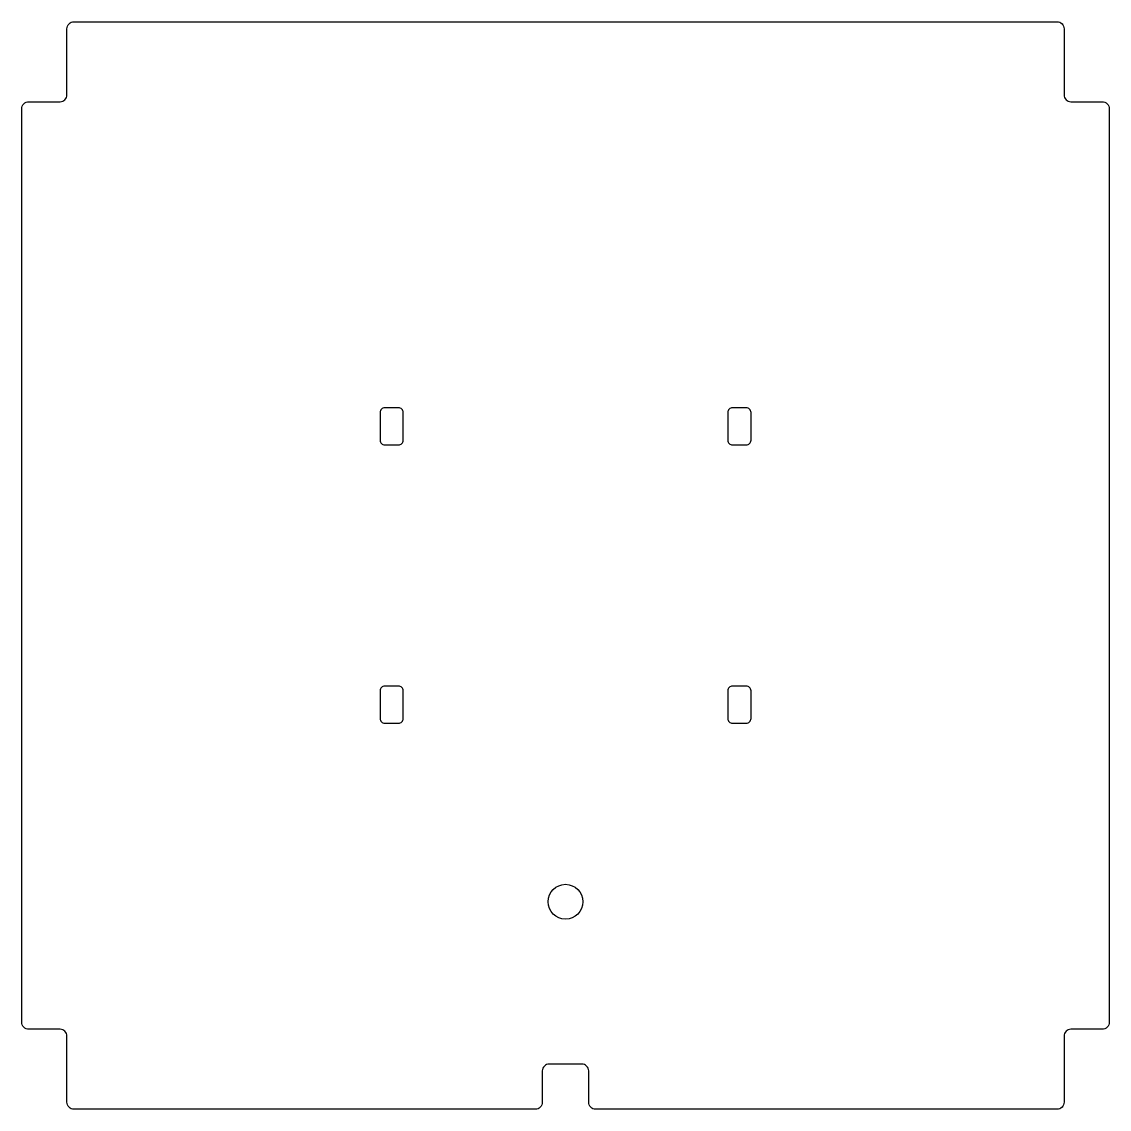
# Model space of a CAD drawing. Header units: millimetres. Extents: x -361 to 108, y -402 to 67.
import ezdxf

# ---------------------------------------------------------------- set-up
doc = ezdxf.new("R2010")
doc.units = ezdxf.units.MM
doc.layers.get('0').update_dxf_attribs({"linetype": 'CONTINUOUS'})

msp = doc.modelspace()

# ---------------------------------------------------------------- linework, layer by layer
for points in [[(107.74, 29.24), (107.74, -364.76, -0.414214), (104.74, -367.76), (91.24, -367.76, 0.414214), (88.24, -370.76), (88.24, -399.26, -0.414214), (85.24, -402.26), (-113.76, -402.26, -0.414214), (-116.76, -399.26), (-116.76, -385.76, 0.414214), (-119.76, -382.76), (-133.76, -382.76, 0.414214), (-136.76, -385.76), (-136.76, -399.26, -0.414214), (-139.76, -402.26), (-338.76, -402.26, -0.414214), (-341.76, -399.26), (-341.76, -370.76, 0.414214), (-344.76, -367.76), (-358.26, -367.76, -0.414214), (-361.26, -364.76), (-361.26, 29.24, -0.414214), (-358.26, 32.24), (-344.76, 32.24, 0.414214), (-341.76, 35.24), (-341.76, 63.74, -0.414214), (-338.76, 66.74), (85.24, 66.74, -0.414214), (88.24, 63.74), (88.24, 35.24, 0.414214), (91.24, 32.24), (104.74, 32.24, -0.414214)], [(-196.76, -113.76), (-196.76, -101.76, 0.414214), (-198.76, -99.76), (-204.76, -99.76, 0.414214), (-206.76, -101.76), (-206.76, -113.76, 0.414214), (-204.76, -115.76), (-198.76, -115.76, 0.414214)], [(-46.76, -113.76), (-46.76, -101.76, 0.414214), (-48.76, -99.76), (-54.76, -99.76, 0.414214), (-56.76, -101.76), (-56.76, -113.76, 0.414214), (-54.76, -115.76), (-48.76, -115.76, 0.414214)], [(-204.76, -235.76), (-198.76, -235.76, 0.414214), (-196.76, -233.76), (-196.76, -221.76, 0.414214), (-198.76, -219.76), (-204.76, -219.76, 0.414214), (-206.76, -221.76), (-206.76, -233.76, 0.414214)], [(-46.76, -233.76), (-46.76, -221.76, 0.414214), (-48.76, -219.76), (-54.76, -219.76, 0.414214), (-56.76, -221.76), (-56.76, -233.76, 0.414214), (-54.76, -235.76), (-48.76, -235.76, 0.414214)]]:
    msp.add_lwpolyline(points, format="xyb", close=True)
msp.add_circle((-126.76, -312.76), 7.5)

doc.saveas('drawing.dxf')
